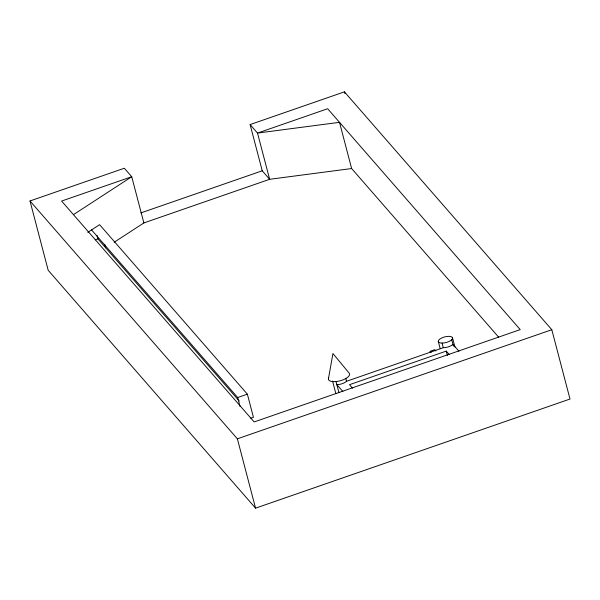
<?xml version="1.0" encoding="UTF-8"?>
<svg xmlns="http://www.w3.org/2000/svg" width="600" height="600" viewBox="0 0 600 600"><rect width="100%" height="100%" fill="white"/><g stroke="black" fill="none" stroke-linecap="round" stroke-linejoin="round"><path stroke-width="0.9" d="M328.38 379.125L332.933 353.535L349.155 373.118A10.928 4.32 -14.7 0 1 339.368 381A10.928 4.32 -14.7 0 1 328.642 377.91M73.44 214.65L131.738 176.722L124.335 168.225L30 200.962L48.188 270.285L255.562 508.155L570 399.037L551.812 329.715L344.438 91.845L250.11 124.575L262.23 170.797L269.64 179.295L351.63 168.54L498.63 337.163M87.795 232.365L99.608 224.685L247.373 394.178L253.433 417.285L250.8 418.2M114.248 242.212L143.865 222.938L269.64 179.295L257.513 133.072L250.11 124.575M140.858 212.917L262.23 170.797M95.265 239.798L97.905 238.882L239.272 401.048M91.567 229.913L237.697 397.537L247.373 394.178M342.87 391.545L336.847 384.645A7.357 2.91 -14.7 0 0 346.522 381.285L443.28 347.715A7.357 2.91 -14.7 0 0 452.955 344.355L458.97 351.255M449.257 354.57L446.243 351.112L349.485 384.683L352.507 388.147M30 200.962L237.375 438.825L551.812 329.715M435.893 350.993L434.752 349.688L429.915 351.368L431.055 352.673M443.28 347.715L442.065 343.087A7.357 2.91 -14.7 0 1 441.63 338.002A7.357 2.91 -14.7 0 1 452.572 338.04L454.928 347.025M451.74 339.735L453.42 346.14M446.243 351.112L447.375 355.44M438.27 341.385L440.16 348.57M344.438 91.845L344.91 93.645M351.63 168.54L339.51 122.325L257.513 133.072L327.66 108.735L520.215 329.61L254.153 421.942L61.597 201.06L131.738 176.722L143.865 222.938M345.72 378.202L346.522 381.285M336.045 381.562L338.962 392.692M332.55 381.007L335.85 393.592M237.697 397.537L240.03 406.425M237.375 438.825L255.562 508.155M104.738 244.237L105.667 247.792M96.975 235.327L97.905 238.882M452.572 338.04A7.357 2.91 -14.7 0 1 442.065 343.087"/></g></svg>
